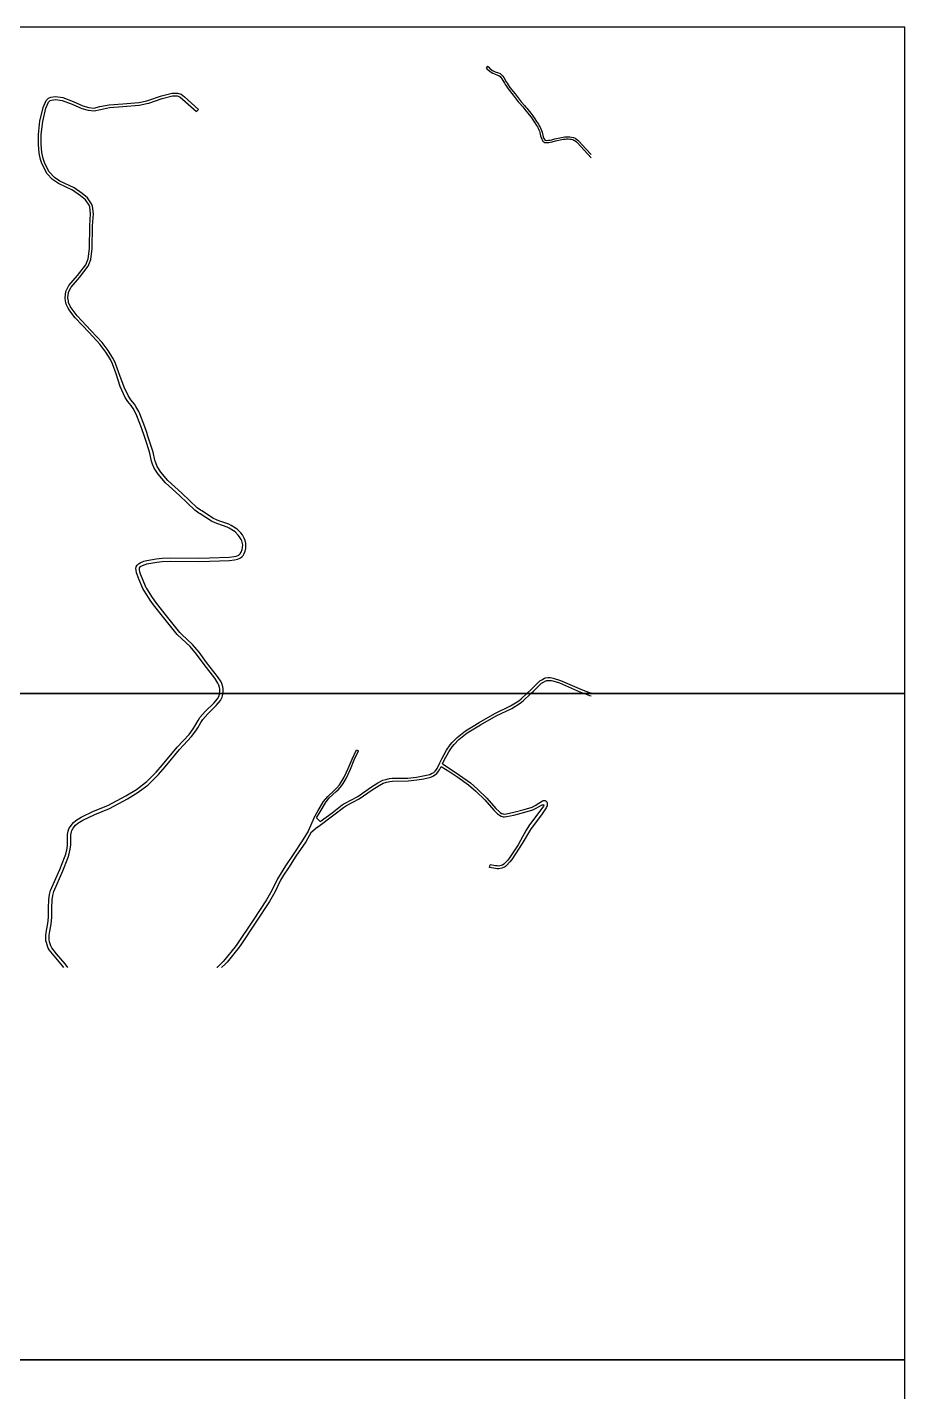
# Model space of a CAD drawing. Header units: metres. Extents: x -24000 to -21600, y -102000 to -99000.
# Drawn here: x -23190 to -22400, y -100229 to -99000 of the extents above; entities that cross this region are included whole.
import ezdxf

# ---------------------------------------------------------------- set-up
doc = ezdxf.new("R2010")
doc.units = ezdxf.units.M
doc.header["$LTSCALE"] = 2.5
doc.layers.add('図郭', color=7, linetype='Continuous')
doc.layers.add('道路', color=7, linetype='Continuous')

msp = doc.modelspace()

# ---------------------------------------------------------------- linework, layer by layer
at = {"layer": '図郭'}
for points in [[(-23200, -99600), (-22400, -99600), (-22400, -99000), (-23200, -99000)], [(-23200, -100200), (-22400, -100200), (-22400, -99600), (-23200, -99600)], [(-23200, -100800), (-22400, -100800), (-22400, -100200), (-23200, -100200)]]:
    msp.add_lwpolyline(points, close=True, dxfattribs=at)
at = {"layer": '道路', "flags": 128}
for points in [[(-22775.7, -99035.1), (-22776.9, -99036.6)], [(-22776.9, -99036.6), (-22775.8, -99037.6), (-22774.6, -99038.5), (-22773.4, -99039.5), (-22772.2, -99040.4), (-22770.8, -99041.3), (-22769.3, -99042), (-22766.5, -99043), (-22765.3, -99043.5), (-22764.3, -99044.2), (-22763.5, -99045.2), (-22762.7, -99046.3), (-22760.4, -99050.2), (-22759.6, -99051.5), (-22758.8, -99052.8), (-22757, -99055.3), (-22752.4, -99061.2), (-22749.7, -99064.8), (-22748.8, -99066), (-22747.9, -99067.2), (-22746.9, -99068.4), (-22743.8, -99071.7), (-22742.8, -99072.8), (-22741.9, -99073.9), (-22738.2, -99078.7), (-22736.4, -99081), (-22734.7, -99083.4), (-22733, -99085.9), (-22731.4, -99088.4), (-22730.7, -99089.7), (-22730, -99090.9), (-22729.3, -99092.2), (-22728.8, -99093.5), (-22728.4, -99094.8), (-22728.1, -99096.2), (-22727.8, -99097.7), (-22727.4, -99099.2), (-22726.8, -99100.8), (-22725.8, -99102.4), (-22724, -99103.6), (-22722.1, -99103.8), (-22720.5, -99103.6), (-22719, -99103.4), (-22717.4, -99103.2), (-22714.5, -99102.3), (-22713, -99102), (-22710.2, -99101.3), (-22708.7, -99101), (-22707.2, -99100.8), (-22705.8, -99100.6), (-22704.5, -99100.5), (-22703, -99100.5), (-22701.6, -99100.6), (-22700.2, -99100.7), (-22698.9, -99101), (-22697.8, -99101.6), (-22696.6, -99102.3), (-22695.5, -99103.1), (-22694.5, -99104.1), (-22688.5, -99110.7), (-22682.4, -99117.4)], [(-22775.7, -99035.1), (-22774.5, -99036), (-22773.4, -99037), (-22772.2, -99037.9), (-22771, -99038.8), (-22769.8, -99039.5), (-22768.6, -99040.1), (-22765.7, -99041.1), (-22764.2, -99041.7), (-22762.9, -99042.8), (-22761.9, -99044), (-22761, -99045.3), (-22758.7, -99049.2), (-22757.9, -99050.4), (-22757.1, -99051.7), (-22755.4, -99054.1), (-22750.8, -99060), (-22748.1, -99063.6), (-22747.2, -99064.8), (-22746.3, -99066), (-22745.4, -99067.1), (-22742.3, -99070.4), (-22741.3, -99071.5), (-22740.3, -99072.7), (-22736.6, -99077.4), (-22734.8, -99079.8), (-22733, -99082.3), (-22731.4, -99084.8), (-22729.7, -99087.3), (-22729, -99088.6), (-22728.2, -99090), (-22727.5, -99091.4), (-22726.9, -99092.8), (-22726.5, -99094.3), (-22726.1, -99095.8), (-22725.8, -99097.2), (-22725.4, -99098.6), (-22725, -99100), (-22724.3, -99101), (-22723.4, -99101.6), (-22722.1, -99101.8), (-22720.7, -99101.6), (-22719.2, -99101.5), (-22717.8, -99101.3), (-22715, -99100.4), (-22713.5, -99100), (-22710.6, -99099.4), (-22709.1, -99099.1), (-22707.6, -99098.8), (-22706.1, -99098.6), (-22704.5, -99098.5), (-22702.9, -99098.5), (-22701.4, -99098.6), (-22699.9, -99098.8), (-22698.3, -99099.1), (-22696.8, -99099.8), (-22695.5, -99100.6), (-22694.2, -99101.6), (-22693.1, -99102.7), (-22687.1, -99109.4), (-22682.4, -99114.5)], [(-23082.4, -99066.2), (-23081.3, -99066), (-23069.1, -99061.7), (-23059.6, -99059.3), (-23054.6, -99059.2), (-23051.5, -99060.3), (-23048.5, -99062.7), (-23035.8, -99074)], [(-23155.5, -99246.7), (-23155.9, -99243.6), (-23155.3, -99237.8), (-23152.6, -99232.5), (-23144.8, -99223.6), (-23137.2, -99213.9), (-23135, -99208.4), (-23134, -99199.1), (-23133.6, -99178.7), (-23132.9, -99168), (-23133.7, -99161.7), (-23134.2, -99160.1), (-23137.6, -99155.3), (-23141.9, -99151.7), (-23149.1, -99146.8), (-23161.8, -99140.8), (-23167.1, -99137.2), (-23172.2, -99131.6), (-23174.2, -99127.9), (-23176.7, -99122.6), (-23177.9, -99118.9), (-23179.2, -99113.2), (-23179.9, -99105.4), (-23179.9, -99096.5), (-23178.5, -99084.4), (-23175.6, -99072.2), (-23173, -99066), (-23170.7, -99063.8), (-23168.6, -99063), (-23164.4, -99062.4), (-23157.8, -99063.3), (-23148.6, -99066.7), (-23140, -99070.7), (-23134.6, -99072.2), (-23130, -99072.7), (-23124.6, -99071.4), (-23116.3, -99069.8), (-23104, -99068.9), (-23089.6, -99067.6), (-23082.4, -99066.2)], [(-23152.9, -99246.7), (-23153.4, -99243.5), (-23152.9, -99238.5), (-23150.5, -99234), (-23142.9, -99225.2), (-23135, -99215.2), (-23132.6, -99209), (-23131.5, -99199.3), (-23131.1, -99178.8), (-23130.3, -99167.9), (-23131.3, -99161.2), (-23132, -99158.9), (-23135.7, -99153.6), (-23140.4, -99149.7), (-23147.8, -99144.6), (-23160.5, -99138.7), (-23165.5, -99135.3), (-23170.1, -99130.1), (-23172, -99126.8), (-23174.3, -99121.7), (-23175.5, -99118.2), (-23176.7, -99112.8), (-23177.4, -99105.3), (-23177.4, -99096.6), (-23176, -99084.8), (-23173.2, -99072.9), (-23170.9, -99067.4), (-23169.4, -99066), (-23168, -99065.5), (-23164.4, -99065), (-23158.4, -99065.8), (-23149.6, -99069.1), (-23140.8, -99073), (-23135.1, -99074.7), (-23129.8, -99075.2), (-23124.1, -99073.9), (-23115.9, -99072.3), (-23103.8, -99071.4), (-23089.3, -99070), (-23082.4, -99068.7)], [(-23082.4, -99068.7), (-23080.6, -99068.4), (-23068.4, -99064.1), (-23059.3, -99061.8), (-23055, -99061.7), (-23052.7, -99062.5), (-23050.1, -99064.6), (-23037.5, -99075.8)], [(-23037.5, -99075.8), (-23035.8, -99074)]]:
    msp.add_lwpolyline(points, dxfattribs=at)
at = {"layer": '道路'}
for points in [[(-22996.8, -99462.3), (-22997.3, -99461.2), (-22998.8, -99458.8), (-23000, -99457.3), (-23002.9, -99454.4), (-23004.4, -99453.3), (-23008.2, -99451), (-23010, -99450.2), (-23018.5, -99447.2), (-23020.9, -99446.3), (-23024, -99444.8), (-23034.4, -99438.1), (-23035.5, -99437.4), (-23039, -99434.9), (-23053, -99421.7), (-23065.4, -99410.2), (-23072.2, -99402.4), (-23075.6, -99396.9), (-23077.2, -99393.3), (-23078, -99390.6), (-23079.6, -99383.4), (-23082.4, -99374.8), (-23084.2, -99369.3), (-23087, -99360.7), (-23091.2, -99349.9), (-23092.4, -99347.2), (-23094.6, -99343.2), (-23096.3, -99340.7), (-23099.3, -99337), (-23101.7, -99333.3), (-23104.8, -99326.8), (-23106.2, -99323.4), (-23109.8, -99311.9), (-23113.1, -99302.9), (-23114.9, -99299.1), (-23119.2, -99292.5), (-23124.5, -99285.4), (-23134.3, -99274.7), (-23146.8, -99261.5), (-23151.6, -99255.3), (-23153.1, -99253), (-23154.8, -99249.3), (-23155.3, -99247.9), (-23155.5, -99246.7)], [(-23088.9, -99486.8), (-23088.4, -99485.9), (-23087.6, -99485.2), (-23083.9, -99483.6), (-23083, -99483.3), (-23082.4, -99483.2), (-23073.4, -99481.7), (-23068.4, -99481.1), (-23060.7, -99480.8), (-23036, -99481.1), (-23026, -99480.7), (-23007.8, -99480), (-23003.3, -99479.5), (-23000.8, -99479), (-22999.2, -99478.4), (-22997.9, -99477.6), (-22996.6, -99476.6), (-22995.7, -99475.5), (-22994.8, -99473.9), (-22993.8, -99471.6), (-22993.4, -99470.2), (-22993.3, -99469.7), (-22993.1, -99468.1), (-22993.1, -99466.5), (-22993.2, -99464.8), (-22993.8, -99462.1), (-22994.6, -99459.9), (-22996.3, -99457.1), (-22997.8, -99455.3), (-23001.1, -99452), (-23002.5, -99450.9), (-23006.3, -99448.6), (-23008.6, -99447.5), (-23017.5, -99444.4), (-23019.7, -99443.5), (-23022.4, -99442.3), (-23032.8, -99435.5), (-23033.9, -99434.9), (-23037.1, -99432.6), (-23050.9, -99419.5), (-23063.3, -99408.1), (-23069.8, -99400.6), (-23072.9, -99395.6), (-23074.3, -99392.3), (-23075.1, -99389.9), (-23076.7, -99382.6), (-23081.3, -99368.3), (-23082.4, -99365), (-23084.2, -99359.7), (-23088.7, -99348.1), (-23089.6, -99346.1), (-23092.2, -99341.4), (-23093.5, -99339.4), (-23096.7, -99335.4), (-23099.2, -99331.6), (-23102.8, -99324), (-23107.5, -99311), (-23110.9, -99301.7), (-23112.8, -99297.8), (-23117.1, -99291.1), (-23122.6, -99283.8), (-23132.6, -99272.9), (-23144.9, -99259.8), (-23149.6, -99253.8), (-23151, -99251.6), (-23152.8, -99247.9), (-23152.9, -99246.7)], [(-22999.5, -99475.1), (-22998.7, -99474.4), (-22998.2, -99473.8), (-22997.5, -99472.6), (-22996.4, -99470.1), (-22996.1, -99468.5), (-22996, -99465.9), (-22996.8, -99462.3)], [(-23016.8, -99600), (-23016.5, -99598.2), (-23016.6, -99595.8), (-23016.9, -99594.5), (-23017.5, -99592.3), (-23018.3, -99590.7), (-23021.2, -99586.2), (-23030.8, -99573.9), (-23037.7, -99564.6), (-23043.4, -99557.7), (-23054.8, -99547.1), (-23055.1, -99546.7), (-23067, -99531.8), (-23076.2, -99520.1), (-23079.3, -99515.8), (-23082.4, -99511), (-23085.1, -99506.8), (-23085.9, -99505.2), (-23089.1, -99497.6), (-23091, -99492.7), (-23091.5, -99491.1), (-23092, -99488.8), (-23092.1, -99487.2), (-23091.8, -99485.7), (-23091.1, -99484.4), (-23089.7, -99483.1), (-23088.4, -99482.3), (-23084.9, -99480.8), (-23083.7, -99480.4), (-23082.4, -99480.2), (-23073.9, -99478.7), (-23068.6, -99478.1), (-23060.8, -99477.8), (-23036, -99478.1), (-23026, -99477.7), (-23008.1, -99477), (-23003.8, -99476.5), (-23001.8, -99476.1), (-23000.5, -99475.7), (-22999.5, -99475.1)], [(-23013.8, -99600), (-23013.5, -99598.3), (-23013.6, -99595.3), (-23013.9, -99593.8), (-23014.8, -99590.9), (-23015.5, -99589.5), (-23018.8, -99584.5), (-23028.5, -99572.1), (-23035.3, -99562.7), (-23041.3, -99555.7), (-23050.8, -99546.7), (-23052.6, -99545), (-23064.7, -99529.9), (-23073.7, -99518.4), (-23077.3, -99513.4), (-23082.4, -99505.4), (-23082.9, -99504.6), (-23086.3, -99496.5), (-23087.9, -99492.3), (-23088.5, -99490.4), (-23089, -99488.6), (-23089, -99487.2), (-23088.9, -99486.8)], [(-22740.2, -99600), (-22736.1, -99596), (-22728.4, -99588.5), (-22726.8, -99587.5), (-22724.2, -99586.2), (-22723.3, -99585.9), (-22721.3, -99585.6), (-22719.1, -99585.6), (-22717.8, -99585.7), (-22716.4, -99586), (-22710, -99588.1), (-22690.9, -99596.3), (-22683.1, -99599.3), (-22682.4, -99599.4)], [(-23157, -99846.7), (-23158.1, -99845), (-23165.8, -99836.1), (-23170.1, -99830.6), (-23171, -99829.3), (-23171.5, -99828.3), (-23172.7, -99824.2), (-23173.1, -99822.5), (-23173.3, -99820.1), (-23173.2, -99817.5), (-23172.7, -99813.3), (-23171.4, -99807.1), (-23170.7, -99801.2), (-23170.9, -99793.3), (-23170.6, -99785.5), (-23169.9, -99780.8), (-23168.9, -99777.4), (-23160.7, -99758.3), (-23156.3, -99747.5), (-23155.3, -99744.5), (-23154.1, -99739.4), (-23153.7, -99736.1), (-23153.6, -99726.8), (-23153.1, -99723.9), (-23152.4, -99721.8), (-23151.3, -99719.8), (-23148.3, -99716), (-23146.3, -99714.3), (-23141.5, -99711.2), (-23130.3, -99705.9), (-23117.3, -99700.8), (-23101.2, -99692.1), (-23091.7, -99686.2), (-23083.4, -99680), (-23082.4, -99679), (-23074, -99670.8), (-23068.2, -99664), (-23055, -99648.3), (-23044.3, -99636.7), (-23040.6, -99631.7), (-23039.2, -99629.4), (-23036.2, -99624.1), (-23034.5, -99621.6), (-23029.7, -99616), (-23022, -99608.5), (-23018.7, -99604.6), (-23017.5, -99602.5), (-23016.9, -99600.6), (-23016.8, -99600)], [(-23082.4, -99683), (-23081.5, -99682.3), (-23071.8, -99672.8), (-23065.9, -99666), (-23052.8, -99650.2), (-23042, -99638.7), (-23038.2, -99633.5), (-23036.5, -99630.8), (-23033.8, -99625.9), (-23032, -99623.2), (-23027.5, -99618.1), (-23019.8, -99610.6), (-23016.1, -99606.2), (-23015.1, -99604.5), (-23014.6, -99603.2), (-23014.1, -99601.9), (-23013.8, -99600.4), (-23013.8, -99600)], [(-22926.3, -99715), (-22915.5, -99707.2), (-22906.4, -99700.1), (-22903.7, -99698.5), (-22892.3, -99692.5), (-22880.9, -99684.5), (-22874.3, -99680.4), (-22869.8, -99678), (-22867.2, -99677.2), (-22863.8, -99676.4), (-22861.3, -99676.2), (-22847.3, -99676), (-22839.4, -99675.1), (-22833.4, -99674.1), (-22827.5, -99672.7), (-22825.9, -99672), (-22824, -99670.9), (-22822.8, -99669.8), (-22821.5, -99668.3), (-22820.8, -99667.3), (-22818.5, -99662.3), (-22816.7, -99658.7), (-22812.5, -99651), (-22809.3, -99646.1), (-22807.5, -99643.9), (-22803, -99639.4), (-22795.4, -99633.4), (-22783.2, -99625.9), (-22768.9, -99617.9), (-22755, -99611.1), (-22747.3, -99606.4), (-22745.2, -99604.7), (-22740.2, -99600)], [(-22816.2, -99663.2), (-22814.5, -99659.9), (-22810.4, -99652.3), (-22807.4, -99647.8), (-22805.7, -99645.7), (-22801.4, -99641.3), (-22794, -99635.4), (-22781.9, -99628), (-22767.7, -99620.1), (-22753.8, -99613.3), (-22746.2, -99608.7), (-22743.5, -99606.6), (-22736.6, -99600)], [(-22736.6, -99600), (-22734.3, -99597.8), (-22727, -99590.7), (-22725.3, -99589.6), (-22723.1, -99588.5), (-22722.2, -99588.2), (-22721.2, -99588.1), (-22719.3, -99588.1)], [(-22719.3, -99588.1), (-22717.9, -99588.3), (-22716.8, -99588.5), (-22710.9, -99590.4), (-22691.9, -99598.6), (-22688.2, -99600)], [(-22688.2, -99600), (-22683.9, -99601.7), (-22682.4, -99602)], [(-22932.1, -99712.2), (-22928.1, -99705.3), (-22923.3, -99697.1), (-22919.5, -99692.6), (-22913.3, -99686.8), (-22911.6, -99685.1), (-22908.9, -99682), (-22907.3, -99679.8), (-22904.7, -99675.3), (-22900.9, -99667.3), (-22897.4, -99658.9), (-22893.6, -99650.5)], [(-22926.3, -99715), (-22929.6, -99711.8), (-22926.4, -99706.3), (-22921.6, -99698.3), (-22918.1, -99693.9), (-22911.8, -99688.2), (-22910.2, -99686.6), (-22906.9, -99682.7), (-22905.6, -99680.8), (-22902.9, -99676.3), (-22899, -99668.1), (-22895.5, -99659.7), (-22891.8, -99651.4)], [(-22893.6, -99650.5), (-22891.8, -99651.4)], [(-22928.7, -99720.2), (-22914, -99709.2), (-22905.3, -99702.5), (-22902.6, -99700.7), (-22891, -99694.6), (-22879.5, -99686.6), (-22873, -99682.6), (-22869.4, -99680.6), (-22866.6, -99679.6), (-22863.6, -99679), (-22861.1, -99678.7), (-22847.1, -99678.5), (-22839.1, -99677.6), (-22832.9, -99676.6), (-22826.6, -99675.1), (-22824.9, -99674.4), (-22822.4, -99672.8), (-22821.2, -99671.8), (-22819.6, -99669.9), (-22818.7, -99668.6), (-22817.3, -99665.5)], [(-22817.3, -99665.5), (-22809.6, -99670.3), (-22802.3, -99675.3), (-22792.6, -99682.2), (-22786.2, -99687.8), (-22778.1, -99695.7), (-22769.9, -99705), (-22766.5, -99708.1), (-22764.9, -99709.3), (-22763.2, -99710.3), (-22761.6, -99710.8), (-22760.2, -99710.9), (-22758.5, -99710.7), (-22751.8, -99709.3), (-22742, -99706.8), (-22734.9, -99704.5), (-22731.9, -99703.2), (-22729.7, -99701.8), (-22727, -99700.4), (-22726.3, -99700.1), (-22725.7, -99700), (-22725.4, -99700), (-22725.2, -99700.1), (-22725, -99700.2), (-22724.9, -99700.4), (-22725, -99700.8), (-22725.1, -99701.3), (-22726.7, -99703.5), (-22729.6, -99707.2), (-22738.5, -99719), (-22740.9, -99722.8), (-22745.8, -99732.3), (-22748.1, -99736.2), (-22755.7, -99747.8), (-22757.4, -99750), (-22760.1, -99752.8), (-22761, -99753.6), (-22762.1, -99754.4), (-22763.4, -99754.8), (-22765.6, -99755.3), (-22767, -99755.2), (-22768.5, -99755.1), (-22773.3, -99754.2)], [(-22816.2, -99663.2), (-22808.2, -99668.2), (-22800.9, -99673.3), (-22791, -99680.2), (-22784.6, -99685.9), (-22776.2, -99694), (-22768.1, -99703.4), (-22765.2, -99706.1), (-22764.1, -99707), (-22762.9, -99707.8), (-22762.5, -99707.9), (-22761.4, -99708.3), (-22760.1, -99708.4), (-22758.6, -99708.3), (-22751.9, -99706.8), (-22742.7, -99704.4), (-22735.4, -99702.1), (-22732.6, -99700.7), (-22726, -99696.6), (-22725.3, -99696.3), (-22724.6, -99696.2), (-22723.8, -99696.2), (-22723.3, -99696.4), (-22722.8, -99696.7), (-22722.3, -99697.5), (-22722, -99698.3), (-22721.9, -99699.5), (-22722, -99701), (-22722.4, -99701.9), (-22722.8, -99702.8), (-22726.5, -99708.2), (-22736.8, -99722.4), (-22744.3, -99735), (-22753.8, -99749.4), (-22755.4, -99751.6), (-22758.6, -99754.9), (-22759.5, -99755.6), (-22760.3, -99756.2), (-22761.3, -99756.7), (-22762.8, -99757.3), (-22765.5, -99757.8), (-22766.8, -99757.8), (-22768.5, -99757.6), (-22773.7, -99756.7)], [(-23153.5, -99846.7), (-23155.7, -99843.2), (-23163.5, -99834.2), (-23167.8, -99828.8), (-23168.5, -99827.7), (-23168.7, -99827.2), (-23169.8, -99823.6), (-23170.1, -99821.8), (-23170.3, -99820.2), (-23170.2, -99817.6), (-23169.7, -99813.8), (-23168.4, -99807.6), (-23167.7, -99801.3), (-23167.9, -99793.3), (-23167.6, -99785.8), (-23167, -99781.8), (-23166, -99778.1), (-23157.9, -99759.5), (-23153.3, -99748.1), (-23152.4, -99745.4), (-23151.2, -99740), (-23150.7, -99736.1), (-23150.6, -99727), (-23150.1, -99724.5), (-23149.7, -99723.1), (-23148.6, -99721.2), (-23146.4, -99718.4), (-23144.3, -99716.5), (-23140, -99713.8), (-23129.1, -99708.7), (-23116, -99703.5), (-23099.7, -99694.7), (-23090, -99688.7), (-23082.4, -99683)], [(-22932.1, -99712.2), (-22937.2, -99723.7), (-22941.8, -99731.7), (-22950.7, -99744.7), (-22957.4, -99755.2), (-22962.4, -99762.9), (-22964.6, -99766.9), (-22969.7, -99777.3), (-22974.5, -99785.6), (-22986.6, -99804), (-23001.3, -99826), (-23002.7, -99828), (-23012, -99839.5), (-23013.6, -99841.3), (-23019.1, -99846.5), (-23019.4, -99846.7)], [(-22928.7, -99720.2), (-22934.6, -99725.2), (-22939.3, -99733.3), (-22948.2, -99746.3), (-22954.9, -99756.8), (-22959.2, -99763.4), (-22961.9, -99768.1), (-22967, -99778.7), (-22972, -99787.1), (-22984.1, -99805.7), (-22998.3, -99827), (-23000.4, -99829.9), (-23009.9, -99841.7), (-23011.8, -99843.6), (-23015.2, -99846.7)], [(-22773.7, -99756.7), (-22773.3, -99754.2)]]:
    msp.add_lwpolyline(points, dxfattribs=at)

doc.saveas('drawing.dxf')
